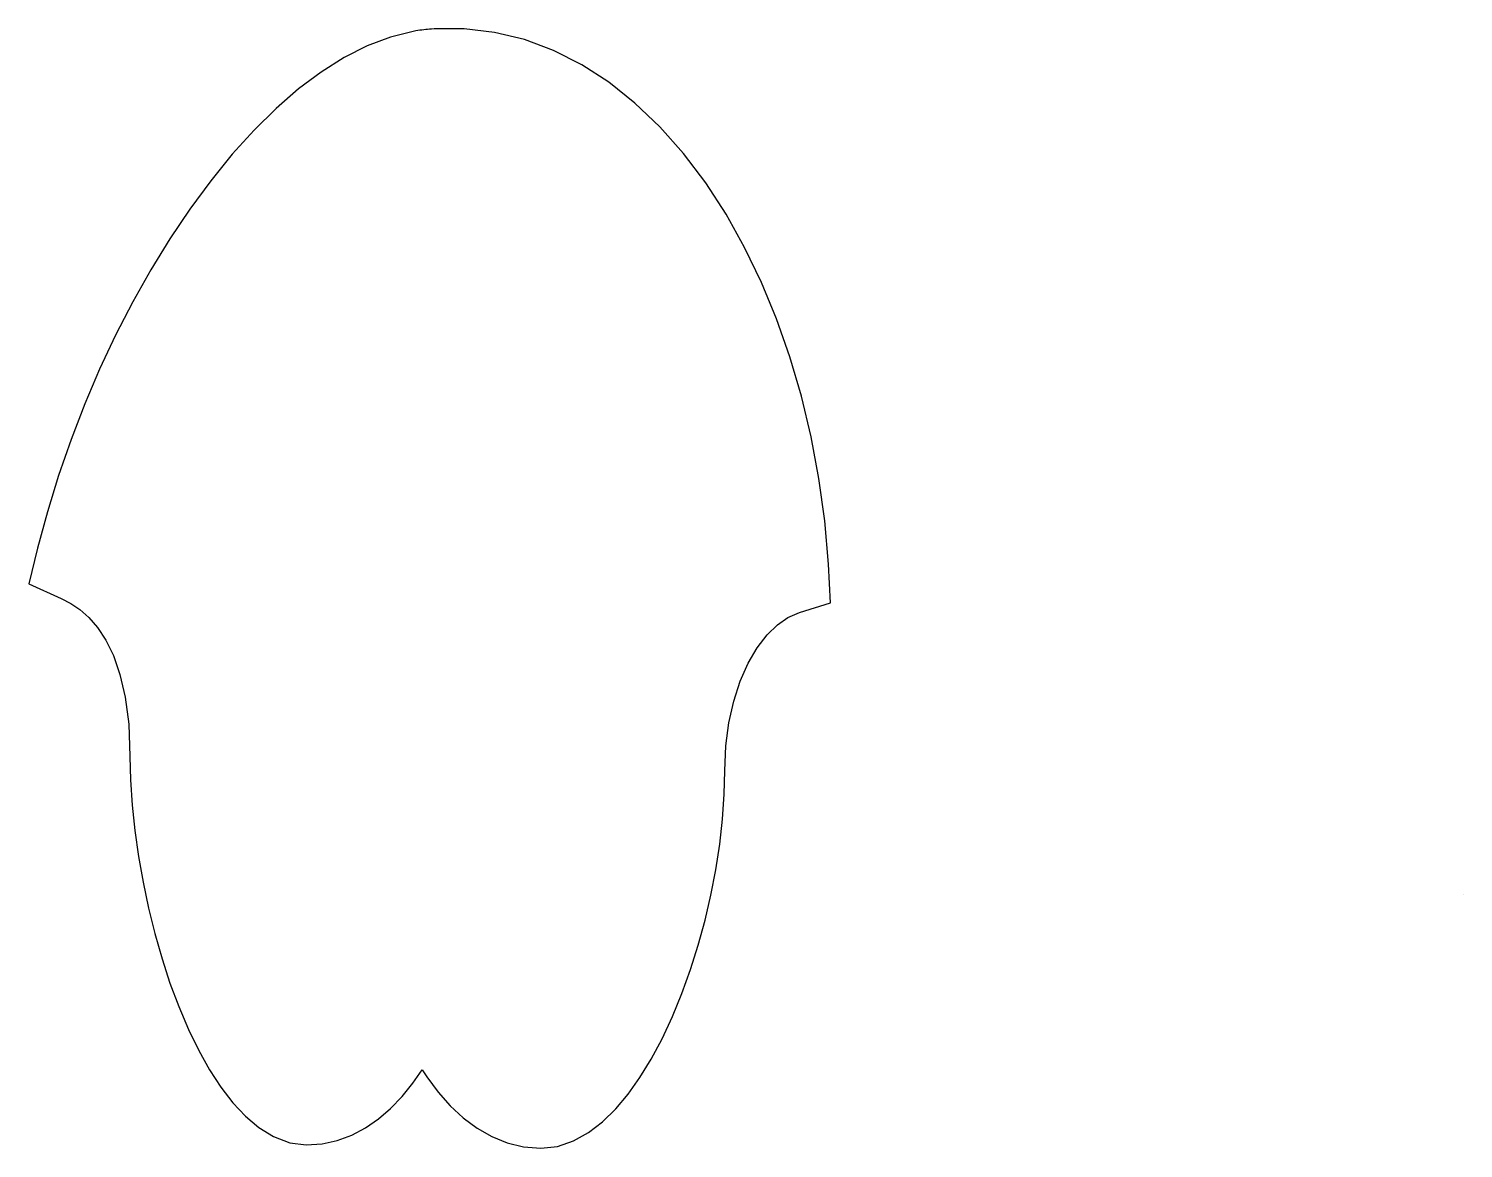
# Model space of a CAD drawing. Extents: x 0.16 to 7.93, y 5.39 to 11.44.
import ezdxf

# ---------------------------------------------------------------- set-up
doc = ezdxf.new("R2010")
doc.units = 0
doc.header["$MEASUREMENT"] = 0
doc.linetypes.add('AUSGEZOGEN', pattern=[0])
doc.layers.get('0').update_dxf_attribs({"linetype": 'AUSGEZOGEN'})

msp = doc.modelspace()

# ---------------------------------------------------------------- linework, layer by layer
at = {"color": 0}
msp.add_lwpolyline([(3.6454, 6.0986), (3.6969, 6.2235), (3.7435, 6.3525), (3.7854, 6.4848), (3.8223, 6.6196), (3.854, 6.756), (3.8804, 6.8933), (3.9014, 7.0306), (3.9166, 7.167), (3.926, 7.3018), (3.929, 7.4289), (3.9349, 7.5643), (3.9514, 7.6887), (3.9777, 7.8057), (4.0128, 7.9134), (4.0556, 8.0102), (4.1045, 8.0942), (4.1579, 8.164), (4.2138, 8.2183), (4.2701, 8.2571), (4.3338, 8.2846), (4.5007, 8.3364), (4.4903, 8.5471), (4.4696, 8.7807), (4.4381, 9.0106), (4.3961, 9.2356), (4.3438, 9.4549), (4.2815, 9.6678), (4.2093, 9.8734), (4.1275, 10.0712), (4.0361, 10.2602), (3.9354, 10.4398), (3.8254, 10.6093), (3.7048, 10.769), (3.577, 10.9134), (3.4423, 11.0418), (3.3012, 11.1538), (3.154, 11.2487), (3.0012, 11.3259), (2.8436, 11.3846), (2.6819, 11.4241), (2.5172, 11.4438), (2.3549, 11.4431), (2.3405, 11.4421), (2.3301, 11.4413), (2.3198, 11.4403), (2.3093, 11.4392), (2.2988, 11.4379), (2.2883, 11.4365), (2.2777, 11.435), (2.2671, 11.4334), (2.2564, 11.4317), (2.2409, 11.429), (2.1187, 11.3986), (1.9925, 11.3505), (1.8675, 11.2871), (1.7437, 11.2093), (1.6211, 11.1176), (1.4999, 11.0125), (1.3801, 10.8946), (1.2619, 10.7641), (1.1457, 10.6214), (1.0317, 10.4669), (0.9236, 10.3063), (0.8206, 10.1389), (0.7227, 9.9652), (0.6304, 9.786), (0.5438, 9.6019), (0.4632, 9.4136), (0.389, 9.2217), (0.3214, 9.027), (0.2608, 8.8299), (0.2078, 8.6327), (0.1597, 8.4398), (0.3356, 8.3606), (0.3874, 8.3337), (0.4362, 8.3005), (0.4846, 8.2577), (0.5319, 8.2035), (0.5768, 8.1356), (0.6182, 8.0515), (0.654, 7.949), (0.6824, 7.8259), (0.7011, 7.6803), (0.708, 7.5058), (0.7109, 7.3786), (0.7198, 7.243), (0.7342, 7.1048), (0.7539, 6.965), (0.7787, 6.8249), (0.8084, 6.6852), (0.8427, 6.5472), (0.8815, 6.4118), (0.9246, 6.2801), (0.972, 6.1531), (1.0246, 6.0292), (1.0803, 5.9149), (1.1388, 5.8105), (1.2002, 5.7163), (1.2647, 5.6326), (1.3329, 5.5596), (1.406, 5.4979), (1.4855, 5.4491), (1.5728, 5.416), (1.6621, 5.4043), (1.7495, 5.4107), (1.8305, 5.4287), (1.9085, 5.4576), (1.9828, 5.4967), (2.0531, 5.5449), (2.1193, 5.6015), (2.1816, 5.6659), (2.24, 5.7378), (2.2908, 5.8112), (2.3149, 5.7726), (2.3761, 5.69), (2.4418, 5.6157), (2.5121, 5.5503), (2.5872, 5.4943), (2.6669, 5.4487), (2.7512, 5.4146), (2.8392, 5.3933), (2.9324, 5.3858), (3.0221, 5.3962), (3.1099, 5.426), (3.1913, 5.4712), (3.2669, 5.5291), (3.3379, 5.5984), (3.4051, 5.6783), (3.4693, 5.7685), (3.5307, 5.8687), (3.5894, 5.9788)], close=True, dxfattribs=at)
msp.add_lwpolyline([(7.9274, 6.7581), (7.9274, 6.7581), (7.9274, 6.7581)], dxfattribs=at)

doc.saveas('drawing.dxf')
